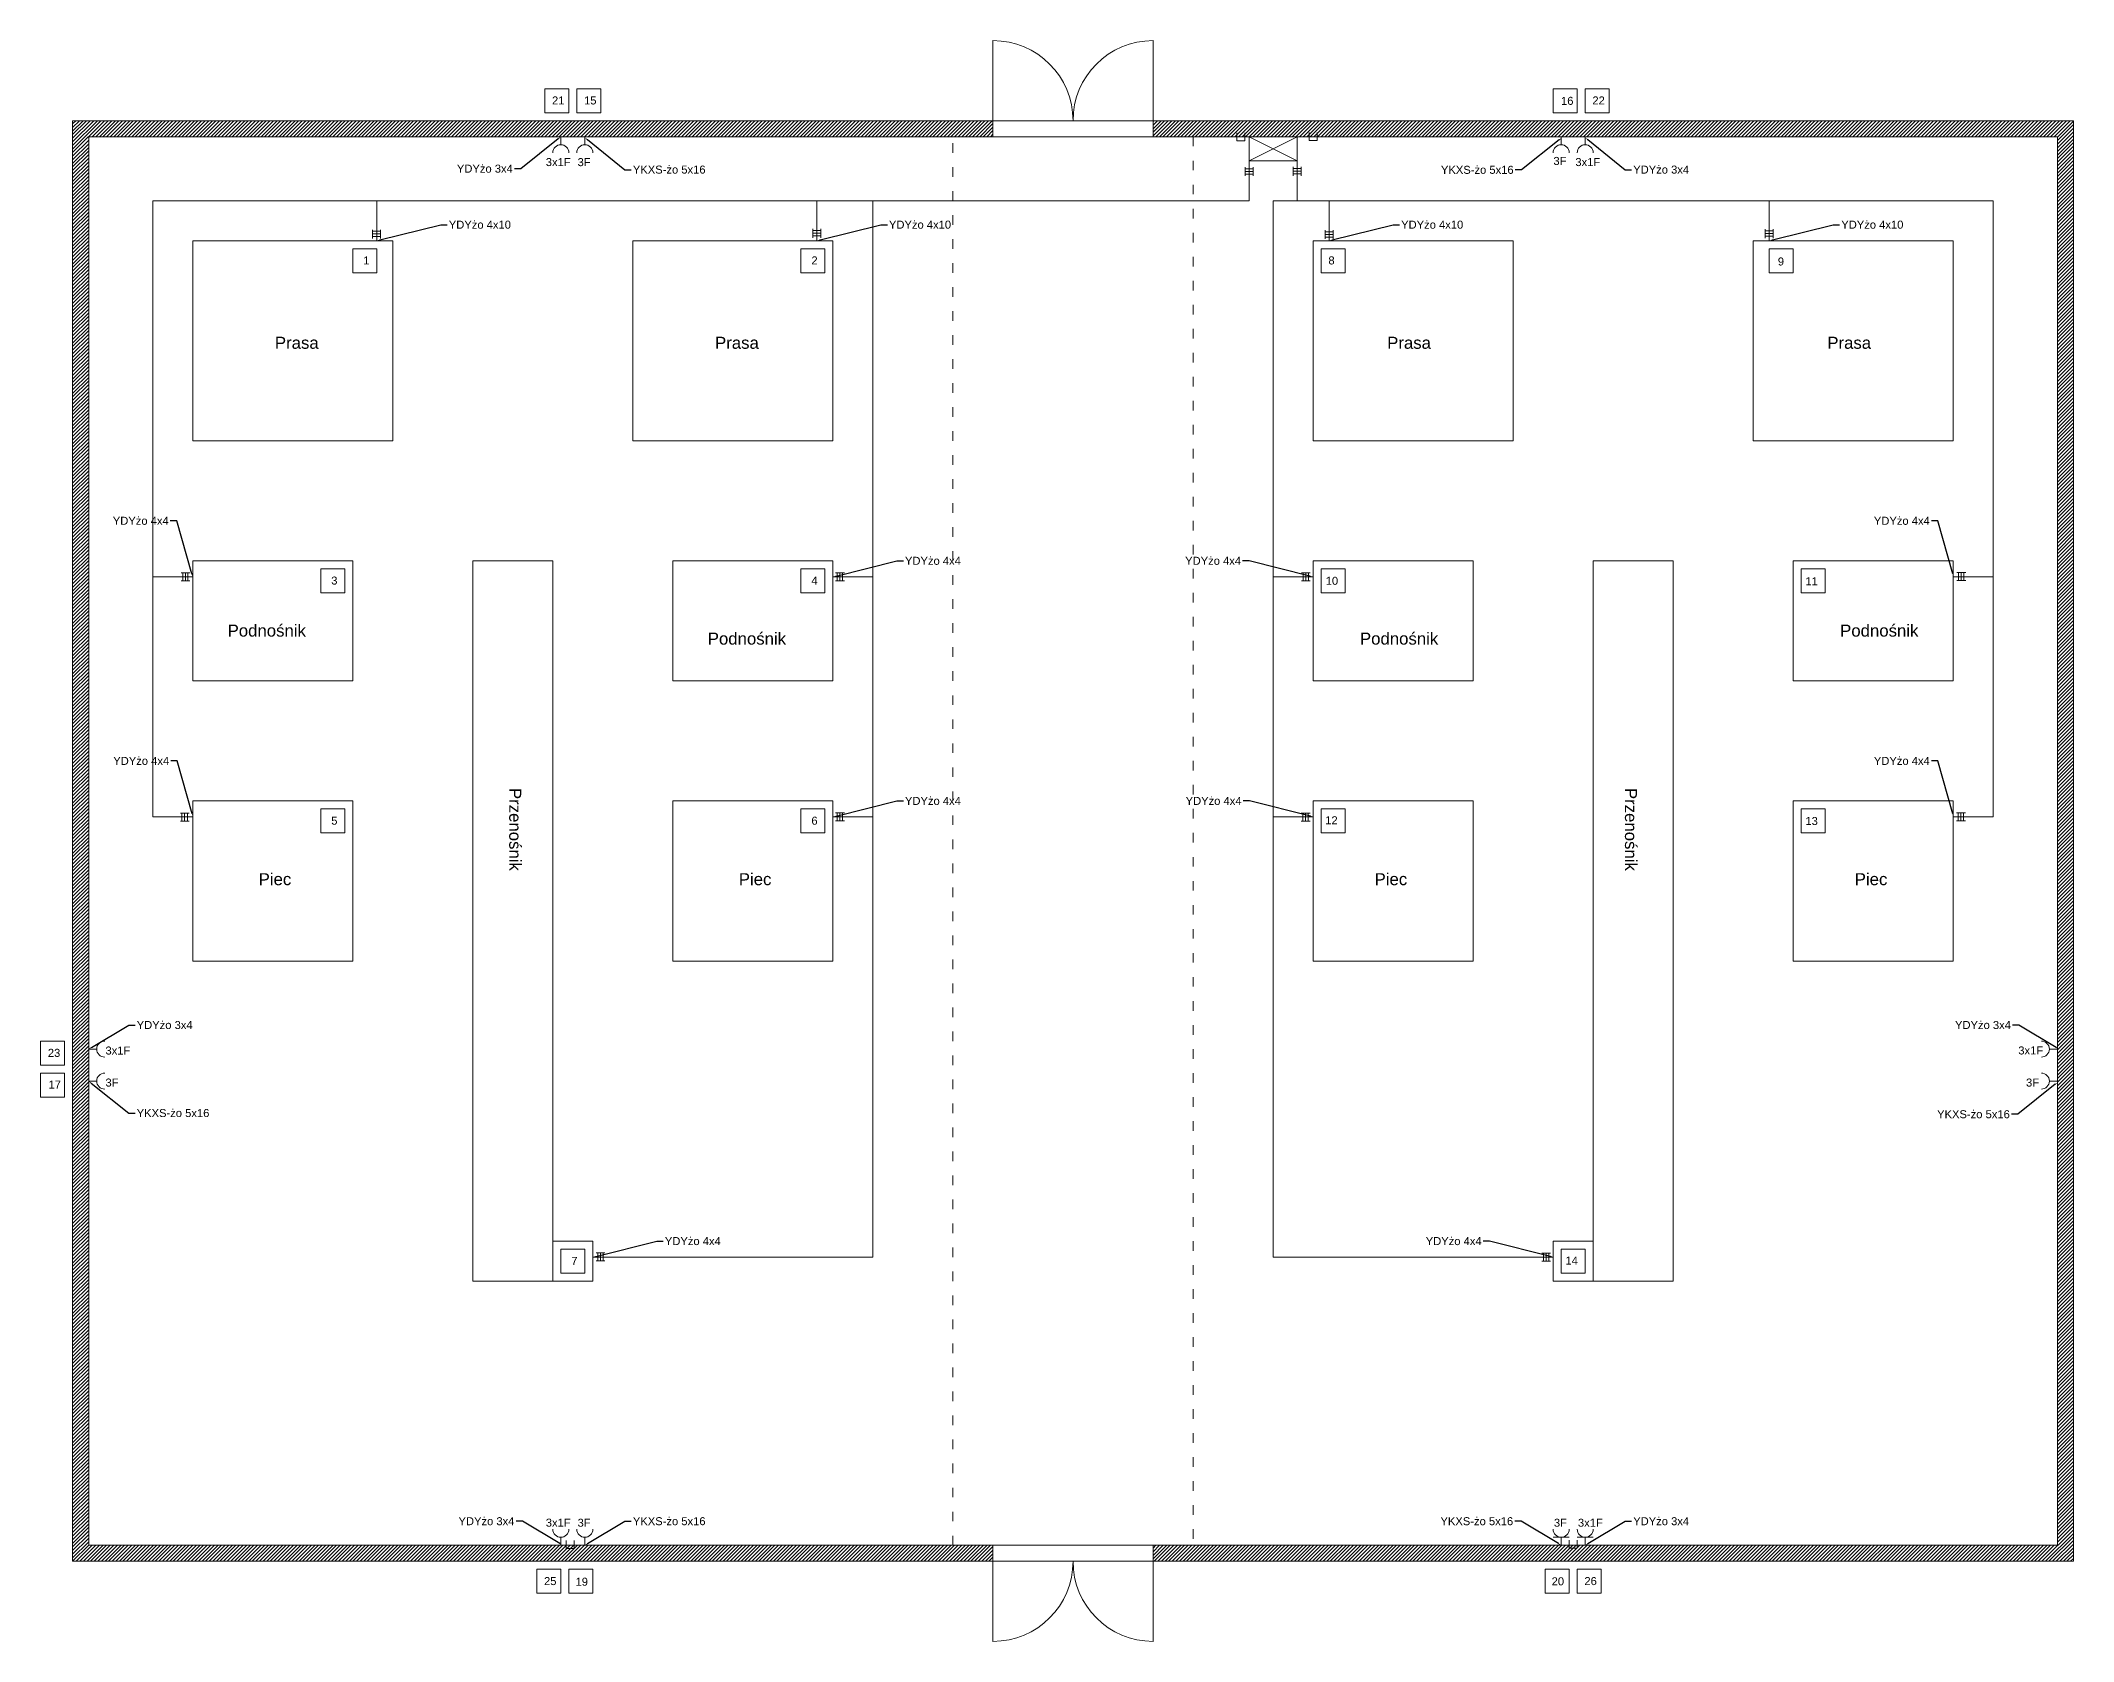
# Model space of a CAD drawing. Header units: millimetres. Extents: x -40 to 4550, y -750 to 1900.
# Drawn here: x -40 to 2500, y -100 to 1900 of the extents above; entities that cross this region are included whole.
import ezdxf
from ezdxf import colors
from ezdxf.entities.mleader import LeaderData, LeaderLine
from ezdxf.math import Vec2, Vec3

# ---------------------------------------------------------------- set-up
doc = ezdxf.new("R2010")
doc.units = ezdxf.units.MM
doc.linetypes.add('ACAD_ISO03W100', pattern=[30, 12, -18])
doc.layers.get('0').update_dxf_attribs({"lineweight": 9})
for name, color, linetype, lineweight in [('glowny-ciag-komunikacyjny', 7, 'ACAD_ISO03W100', 5), ('instalacja-siłowa', 150, 'Continuous', 5), ('instalacja-siłowa-gniazda', 1, 'Continuous', 5), ('oznaczenia przewodow', 250, 'Continuous', 5), ('oznaczenia urządzeń', 250, 'Continuous', 5)]:
    doc.layers.add(name, color=color, linetype=linetype, lineweight=lineweight)
doc.styles.get("Standard").update_dxf_attribs({"font": 'arial.ttf'})

msp = doc.modelspace()

# ---------------------------------------------------------------- hatches: boundary and pattern name
h = msp.add_hatch()
h.set_pattern_fill('ANSI31', color=256)
h.paths.add_polyline_path([(1150, 20), (27.8, 20), (0, 0), (1150, 0)])
h.paths.add_polyline_path([(2472.2, 20), (1350, 20), (1350, 0), (2500, 0)])
h.paths.add_polyline_path([(20, 458.6), (0, 458.6), (0, 0), (27.8, 20), (20, 20)])
h.paths.add_polyline_path([(20, 900), (0, 900), (0, 458.6), (20, 458.6)])
h.paths.add_polyline_path([(20, 1000), (20, 1400), (20, 1780), (27.8, 1780), (0, 1800), (0, 1400), (0, 1000), (0, 900), (20, 900)])
h.paths.add_polyline_path([(1150, 1800), (0, 1800), (27.8, 1780), (1150, 1780)])
h.paths.add_polyline_path([(2500, 1800), (1350, 1800), (1350, 1800), (1350, 1780), (2472.2, 1780)])
h.paths.add_polyline_path([(2500, 1800), (2472.2, 1780), (2480, 1780), (2480, 20), (2472.2, 20), (2500, 0)])

# ---------------------------------------------------------------- linework, layer by layer
for p, q in [((1150, 1800), (1150, 1900)), ((1350, 1800), (1350, 1900)), ((1150, 1780), (1150, 1800)), ((1350, 1780), (1350, 1800)), ((1470, 1780), (1530, 1750)), ((1470, 1750), (1530, 1780)), ((0, 1400), (0, 1000)), ((20, 1400), (20, 1000)), ((1150, 20), (1150, 0)), ((1350, 20), (1350, 0)), ((1150, 0), (1150, -100)), ((1350, 0), (1350, -100))]:
    msp.add_line(p, q)
for points in [[(0, 1000), (0, 0), (2500, 0), (2500, 1800), (0, 1800), (0, 1400)], [(20, 1000), (20, 20), (2480, 20), (2480, 1780), (20, 1780), (20, 1400)]]:
    msp.add_lwpolyline(points)
for points in [[(1530, 1780), (1470, 1780), (1470, 1750), (1530, 1750)], [(150, 1400), (400, 1400), (400, 1650), (150, 1650)], [(700, 1400), (950, 1400), (950, 1650), (700, 1650)], [(1800, 1400), (1550, 1400), (1550, 1650), (1800, 1650)], [(2350, 1400), (2100, 1400), (2100, 1650), (2350, 1650)], [(150, 1250), (350, 1250), (350, 1100), (150, 1100)], [(600, 1250), (600, 350), (500, 350), (500, 1250)], [(750, 1250), (950, 1250), (950, 1100), (750, 1100)], [(1750, 1250), (1550, 1250), (1550, 1100), (1750, 1100)], [(1900, 1250), (1900, 350), (2000, 350), (2000, 1250)], [(2350, 1250), (2150, 1250), (2150, 1100), (2350, 1100)], [(150, 750), (350, 750), (350, 950), (150, 950)], [(750, 750), (950, 750), (950, 950), (750, 950)], [(1750, 750), (1550, 750), (1550, 950), (1750, 950)], [(2350, 750), (2150, 750), (2150, 950), (2350, 950)], [(600, 400), (600, 350), (650, 350), (650, 400)], [(1900, 400), (1900, 350), (1850, 350), (1850, 400)]]:
    msp.add_lwpolyline(points, close=True)
for centre, start, end in [((1150, 1800), 0, 90), ((1150, 1800), 0, 90), ((1150, 1800), 0, 90), ((1350, 1800), 90, 180), ((1150, 0), 270, 0), ((1350, 0), 180, 270)]:
    msp.add_arc(centre, 100, start, end)
at = {"layer": 'glowny-ciag-komunikacyjny'}
for p, q in [((1100, 20), (1100, 1780)), ((1400, 1780), (1400, 20))]:
    msp.add_line(p, q, dxfattribs=at)
at = {"layer": 'instalacja-siłowa'}
for p, q in [((1465, 1742), (1465, 1731)), ((1465, 1740), (1475, 1740)), ((1465, 1736.7), (1475, 1736.7)), ((1465, 1733.3), (1475, 1733.3)), ((1470, 1750), (1470, 1700)), ((1475, 1742), (1475, 1731)), ((1525, 1742.3), (1525, 1731.3)), ((1525, 1740.3), (1535, 1740.3)), ((1525, 1736.9), (1535, 1736.9)), ((1525, 1733.6), (1535, 1733.6)), ((1530, 1750), (1530, 1700)), ((1535, 1742.3), (1535, 1731.3)), ((100, 1700), (100, 1230)), ((1470, 1700), (100, 1700)), ((380, 1700), (380, 1650)), ((930, 1700), (930, 1650)), ((1000, 1700), (1000, 930)), ((1500, 1700), (2400, 1700)), ((1500, 1700), (1500, 930)), ((1570, 1700), (1570, 1650)), ((2120, 1700), (2120, 1650)), ((2400, 1700), (2400, 1230)), ((374.8, 1663.8), (374.8, 1652.8)), ((374.8, 1661.8), (384.8, 1661.8)), ((374.8, 1658.5), (384.8, 1658.5)), ((374.8, 1655.1), (384.8, 1655.1)), ((384.8, 1663.8), (384.8, 1652.8)), ((924.9, 1664.8), (924.9, 1653.8)), ((924.9, 1662.8), (934.9, 1662.8)), ((924.9, 1659.4), (934.9, 1659.4)), ((924.9, 1656.1), (934.9, 1656.1)), ((934.9, 1664.8), (934.9, 1653.8)), ((1565.1, 1663.3), (1565.1, 1652.3)), ((1565.1, 1661.3), (1575.1, 1661.3)), ((1565.1, 1658), (1575.1, 1658)), ((1565.1, 1654.6), (1575.1, 1654.6)), ((1575.1, 1663.3), (1575.1, 1652.3)), ((2115.1, 1664.3), (2115.1, 1653.3)), ((2115.1, 1662.3), (2125.1, 1662.3)), ((2115.1, 1659), (2125.1, 1659)), ((2115.1, 1655.7), (2125.1, 1655.7)), ((2125.1, 1664.3), (2125.1, 1653.3)), ((100, 1230), (150, 1230)), ((100, 930), (100, 1230)), ((135.5, 1234.9), (146.5, 1234.9)), ((135.5, 1224.9), (146.5, 1224.9)), ((137.5, 1224.9), (137.5, 1234.9)), ((140.8, 1224.9), (140.8, 1234.9)), ((144.1, 1224.9), (144.1, 1234.9)), ((950, 1230), (1000, 1230)), ((953.3, 1235), (964.3, 1235)), ((953.3, 1225), (964.3, 1225)), ((955.3, 1225), (955.3, 1235)), ((958.6, 1225), (958.6, 1235)), ((962, 1225), (962, 1235)), ((1500, 1230), (1550, 1230)), ((1535.4, 1234.9), (1546.4, 1234.9)), ((1535.4, 1224.9), (1546.4, 1224.9)), ((1537.4, 1224.9), (1537.4, 1234.9)), ((1540.8, 1224.9), (1540.8, 1234.9)), ((1544.1, 1224.9), (1544.1, 1234.9)), ((2400, 1230), (2350, 1230)), ((2354.5, 1235.3), (2365.5, 1235.3)), ((2354.5, 1225.3), (2365.5, 1225.3)), ((2356.5, 1225.3), (2356.5, 1235.3)), ((2359.9, 1225.3), (2359.9, 1235.3)), ((2363.2, 1225.3), (2363.2, 1235.3)), ((2400, 930), (2400, 1230)), ((150, 930), (100, 930)), ((134.6, 934.6), (145.6, 934.6)), ((134.6, 924.6), (145.6, 924.6)), ((136.6, 924.6), (136.6, 934.6)), ((139.9, 924.6), (139.9, 934.6)), ((143.3, 924.6), (143.3, 934.6)), ((1000, 930), (950, 930)), ((953.4, 935.2), (964.4, 935.2)), ((953.4, 925.2), (964.4, 925.2)), ((955.4, 925.2), (955.4, 935.2)), ((958.8, 925.2), (958.8, 935.2)), ((962.1, 925.2), (962.1, 935.2)), ((1000, 930), (1000, 380)), ((1500, 930), (1550, 930)), ((1500, 380), (1500, 930)), ((1535.2, 934.9), (1546.2, 934.9)), ((1535.2, 924.9), (1546.2, 924.9)), ((1537.2, 924.9), (1537.2, 934.9)), ((1540.6, 924.9), (1540.6, 934.9)), ((1543.9, 924.9), (1543.9, 934.9)), ((2350, 930), (2400, 930)), ((2354.1, 935.1), (2365.1, 935.1)), ((2354.1, 925.1), (2365.1, 925.1)), ((2356.1, 925.1), (2356.1, 935.1)), ((2359.4, 925.1), (2359.4, 935.1)), ((2362.7, 925.1), (2362.7, 935.1)), ((654.1, 385.3), (665.1, 385.3)), ((656.1, 375.3), (656.1, 385.3)), ((659.4, 375.3), (659.4, 385.3)), ((662.7, 375.3), (662.7, 385.3)), ((1835.8, 385), (1846.8, 385)), ((1837.8, 375), (1837.8, 385)), ((1841.2, 375), (1841.2, 385)), ((1844.5, 375), (1844.5, 385)), ((1000, 380), (650, 380)), ((654.1, 375.3), (665.1, 375.3)), ((1850, 380), (1500, 380)), ((1835.8, 375), (1846.8, 375))]:
    msp.add_line(p, q, dxfattribs=at)
at = {"layer": 'instalacja-siłowa-gniazda'}
for p, q in [((20, 1780), (20, 20)), ((20, 1780), (610, 1780)), ((610, 1780), (610, 1770)), ((610, 1780), (640, 1780)), ((640, 1780), (640, 1770)), ((1470, 1780), (640, 1780)), ((1454.7, 1775), (1454.7, 1785)), ((1464.7, 1785), (1464.7, 1775)), ((1530, 1780), (1860, 1780)), ((1545.1, 1775.2), (1545.1, 1785.2)), ((1555.1, 1785.2), (1555.1, 1775.2)), ((1860, 1780), (1860, 1770)), ((1860, 1780), (1890, 1780)), ((1890, 1780), (1890, 1770)), ((1890, 1780), (2480, 1780)), ((2480, 1780), (2480, 620)), ((1464.7, 1775), (1454.7, 1775)), ((1555.1, 1775.2), (1545.1, 1775.2)), ((20, 640), (30, 640)), ((20, 640), (20, 620)), ((2480, 640), (2470, 640)), ((2480, 640), (2480, 600)), ((20, 620), (20, 600)), ((2480, 620), (2480, 20)), ((20, 600), (30, 600)), ((2480, 600), (2470, 600)), ((20, 30), (20, 20)), ((610, 20), (610, 30)), ((616.6, 15.9), (616.6, 25.9)), ((626.6, 25.9), (626.6, 15.9)), ((640, 20), (640, 30)), ((1850, 30), (1870, 30)), ((1860, 20), (1860, 30)), ((1869.8, 16.6), (1869.8, 26.6)), ((1879.8, 26.6), (1879.8, 16.6)), ((1880, 30), (1900, 30)), ((1890, 20), (1890, 30)), ((20, 20), (640, 20)), ((640, 20), (610, 20)), ((626.6, 15.9), (616.6, 15.9)), ((1860, 20), (1890, 20)), ((2480, 20), (1861, 20)), ((1879.8, 16.6), (1869.8, 16.6))]:
    msp.add_line(p, q, dxfattribs=at)
for centre, start, end in [((610, 1760), 0, 180), ((640, 1760), 0, 180), ((1860, 1760), 0, 180), ((1890, 1760), 0, 180), ((40, 640), 90, 270), ((2460, 640), 270, 90), ((40, 600), 90, 270), ((2460, 600), 270, 90), ((610, 40), 180, 0), ((640, 40), 180, 0), ((1860, 40), 180, 0), ((1890, 40), 180, 0)]:
    msp.add_arc(centre, 10, start, end, dxfattribs=at)
at = {"layer": 'oznaczenia urządzeń'}
for points in [[(620, 1840), (590, 1840), (590, 1810), (620, 1810)], [(660, 1840), (630, 1840), (630, 1810), (660, 1810)], [(1880, 1840), (1850, 1840), (1850, 1810), (1880, 1810)], [(1920, 1840), (1890, 1840), (1890, 1810), (1920, 1810)], [(380, 1640), (350, 1640), (350, 1610), (380, 1610)], [(940, 1640), (910, 1640), (910, 1610), (940, 1610)], [(1560, 1640), (1590, 1640), (1590, 1610), (1560, 1610)], [(2120, 1640), (2150, 1640), (2150, 1610), (2120, 1610)], [(340, 1240), (310, 1240), (310, 1210), (340, 1210)], [(940, 1240), (910, 1240), (910, 1210), (940, 1210)], [(1560, 1240), (1590, 1240), (1590, 1210), (1560, 1210)], [(2160, 1240), (2190, 1240), (2190, 1210), (2160, 1210)], [(340, 940), (310, 940), (310, 910), (340, 910)], [(940, 940), (910, 940), (910, 910), (940, 910)], [(1560, 940), (1590, 940), (1590, 910), (1560, 910)], [(2160, 940), (2190, 940), (2190, 910), (2160, 910)], [(-10, 650), (-40, 650), (-40, 620), (-10, 620)], [(-10, 610), (-40, 610), (-40, 580), (-10, 580)], [(640, 390), (610, 390), (610, 360), (640, 360)], [(1860, 390), (1890, 390), (1890, 360), (1860, 360)], [(610, -10), (580, -10), (580, -40), (610, -40)], [(650, -10), (620, -10), (620, -40), (650, -40)], [(1870, -10), (1840, -10), (1840, -40), (1870, -40)], [(1910, -10), (1880, -10), (1880, -40), (1910, -40)]]:
    msp.add_lwpolyline(points, close=True, dxfattribs=at)

# ---------------------------------------------------------------- texts
at = {"char_height": 15}
for s, insert, attachment_point in [('Prasa', (252.7, 1530), 1), ('Prasa', (802.7, 1530), 1), ('Prasa', (1697.3, 1530), 3), ('Prasa', (2247.3, 1530), 3), ('Podnośnik', (193.6, 1170.4), 1), ('Podnośnik', (2306.4, 1170.4), 3), ('Podnośnik', (793.6, 1160.4), 1), ('Podnośnik', (1706.4, 1160.4), 3), ('Piec', (232.4, 859.8), 1), ('Piec', (832.4, 859.8), 1), ('Piec', (1667.6, 859.8), 3), ('Piec', (2267.6, 859.8), 3)]:
    msp.add_mtext_dynamic_manual_height_columns(s, width=130, gutter_width=12.5, heights=[0], dxfattribs=dict(at, insert=insert, attachment_point=attachment_point))
at = {"char_height": 15, "rotation": 270}
for insert, attachment_point in [((560.5, 966.3), 1), ((1939.5, 966.3), 7)]:
    msp.add_mtext_dynamic_manual_height_columns('Przenośnik', width=130, gutter_width=12.5, heights=[0], dxfattribs=dict(at, insert=insert, attachment_point=attachment_point))
at = {"layer": 'instalacja-siłowa-gniazda', "char_height": 10}
for s, insert, attachment_point in [('3x1F', (591.2, 1753.3), 1), ('3F', (630.9, 1753.2), 1), ('3F', (1866.6, 1754.7), 3), ('3x1F', (1908.8, 1753.3), 3), ('3x1F', (41, 643.2), 1), ('3x1F', (2431.2, 643.3), 1), ('3F', (41, 603.2), 1), ('3F', (2440.9, 603.2), 1), ('3x1F', (591.2, 53.3), 1), ('3F', (630.9, 53.2), 1), ('3F', (1850.9, 53.2), 1), ('3x1F', (1880.9, 53.2), 1)]:
    msp.add_mtext_dynamic_manual_height_columns(s, width=90, gutter_width=12.5, heights=[0], dxfattribs=dict(at, insert=insert, attachment_point=attachment_point))
at = {"layer": 'oznaczenia urządzeń', "char_height": 10}
for s, heights, insert, attachment_point in [('21', [0], (599, 1830.3), 1), ('15', [0], (639, 1830.3), 1), ('16', [0], (1859.8, 1829.8), 1), ('22', [0], (1899, 1830.3), 1), ('1', [0], (363.1, 1630.4), 1), ('2', [0], (923.1, 1630.4), 1), ('8', [0], (1576.9, 1630.4), 3), ('9', [0], (2138.5, 1629.1), 3), ('3', [0], (323.1, 1230.4), 1), ('4', [0], (923.1, 1230.4), 1), ('10', [0], (1581.3, 1230.1), 3), ('11', [0], (2180.7, 1229.6), 3), ('5', [0], (323.1, 930.4), 1), ('6', [0], (923.1, 930.4), 1), ('12', [0], (1580.7, 930.9), 3), ('13', [0], (2180.7, 930), 3), ('23', [0], (-31, 640.3), 1), ('17', [0], (-30.2, 600.6), 1), ('7', [0], (623.1, 380.4), 1), ('14', [0], (1880.9, 380.8), 3), ('25', [0], (589, -19.7), 1), ('19', [0], (628.4, -20.5), 1), ('20', [0], (1848.1, -20), 1), ('26', [10.2], (1889, -19.7), 1)]:
    msp.add_mtext_dynamic_manual_height_columns(s, width=10, gutter_width=12.5, heights=heights, dxfattribs=dict(at, insert=insert, attachment_point=attachment_point))

# ---------------------------------------------------------------- leaders
at = {"layer": 'oznaczenia przewodow'}
ml = msp.add_multileader_mtext('Standard', dxfattribs=at)
ml.set_content('YDYżo 3x4', color=256)
ml.set_leader_properties()
ml.build(insert=Vec2(0, 0))
ctx = ml.context
ctx.base_point, ctx.char_height, ctx.plane_origin = Vec3(478.8, 1740), 10, Vec3(610, 1780)
ctx.text_align_type = 2
notes = []
notes.append((ctx, [(0, (1, 1, 0), (560, 1740), (-1, 0), 8, [(0, [(610, 1780)], 0, [])])]))
ctx.mtext.insert, ctx.mtext.alignment, ctx.mtext.flow_direction = Vec3(550, 1745.1), 3, 5
ml = msp.add_multileader_mtext('Standard', dxfattribs=at)
ml.set_content('YKXS-żo 5x16', color=256)
ml.set_leader_properties()
ml.build(insert=Vec2(0, 0))
ctx = ml.context
ctx.base_point, ctx.char_height, ctx.plane_origin = Vec3(698, 1738.8), 10, Vec3(640, 1778.8)
notes.append((ctx, [(0, (1, 1, 0), (690, 1738.8), (1, 0), 8, [(0, [(640, 1778.8)], 0, [])])]))
ctx.mtext.insert, ctx.mtext.flow_direction = Vec3(700, 1743.9), 5
ml = msp.add_multileader_mtext('Standard', dxfattribs=at)
ml.set_content('YKXS-żo 5x16', color=256)
ml.set_leader_properties()
ml.build(insert=Vec2(0, 0))
ctx = ml.context
ctx.base_point, ctx.char_height, ctx.plane_origin = Vec3(1708.4, 1738.5), 10, Vec3(1860.6, 1778.5)
ctx.text_align_type = 2
notes.append((ctx, [(0, (1, 1, 0), (1810.6, 1738.5), (-1, 0), 8, [(0, [(1860.6, 1778.5)], 0, [])])]))
ctx.mtext.insert, ctx.mtext.alignment, ctx.mtext.flow_direction = Vec3(1800.6, 1743.6), 3, 5
ml = msp.add_multileader_mtext('Standard', dxfattribs=at)
ml.set_content('YDYżo 3x4', color=256)
ml.set_leader_properties()
ml.build(insert=Vec2(0, 0))
ctx = ml.context
ctx.base_point, ctx.char_height, ctx.plane_origin = Vec3(1948, 1738.8), 10, Vec3(1890, 1778.8)
notes.append((ctx, [(0, (1, 1, 0), (1940, 1738.8), (1, 0), 8, [(0, [(1890, 1778.8)], 0, [])])]))
ctx.mtext.insert, ctx.mtext.flow_direction = Vec3(1950, 1743.9), 5
ml = msp.add_multileader_mtext('Standard', dxfattribs=at)
ml.set_content('YDYżo 4x10', color=256)
ml.set_leader_properties()
ml.build(insert=Vec2(0, 0))
ctx = ml.context
ctx.base_point, ctx.char_height, ctx.plane_origin = Vec3(468, 1670), 10, Vec3(380, 1650)
notes.append((ctx, [(0, (1, 1, 0), (460, 1670), (1, 0), 8, [(0, [(380, 1650)], 0, [])])]))
ctx.mtext.insert, ctx.mtext.flow_direction = Vec3(470, 1675.1), 5
ml = msp.add_multileader_mtext('Standard', dxfattribs=at)
ml.set_content('YDYżo 4x10', color=256)
ml.set_leader_properties()
ml.build(insert=Vec2(0, 0))
ctx = ml.context
ctx.base_point, ctx.char_height, ctx.plane_origin = Vec3(1018, 1670), 10, Vec3(930, 1650)
notes.append((ctx, [(0, (1, 1, 0), (1010, 1670), (1, 0), 8, [(0, [(930, 1650)], 0, [])])]))
ctx.mtext.insert, ctx.mtext.flow_direction = Vec3(1020, 1675.1), 5
ml = msp.add_multileader_mtext('Standard', dxfattribs=at)
ml.set_content('YDYżo 4x10', color=256)
ml.set_leader_properties()
ml.build(insert=Vec2(0, 0))
ctx = ml.context
ctx.base_point, ctx.char_height, ctx.plane_origin = Vec3(1658, 1670), 10, Vec3(1570, 1650)
notes.append((ctx, [(0, (1, 1, 0), (1650, 1670), (1, 0), 8, [(0, [(1570, 1650)], 0, [])])]))
ctx.mtext.insert, ctx.mtext.flow_direction = Vec3(1660, 1675.1), 5
ml = msp.add_multileader_mtext('Standard', dxfattribs=at)
ml.set_content('YDYżo 4x10', color=256)
ml.set_leader_properties()
ml.build(insert=Vec2(0, 0))
ctx = ml.context
ctx.base_point, ctx.char_height, ctx.plane_origin = Vec3(2208, 1670), 10, Vec3(2120, 1650)
notes.append((ctx, [(0, (1, 1, 0), (2200, 1670), (1, 0), 8, [(0, [(2120, 1650)], 0, [])])]))
ctx.mtext.insert, ctx.mtext.flow_direction = Vec3(2210, 1675.1), 5
ml = msp.add_multileader_mtext('Standard', dxfattribs=at)
ml.set_content('YDYżo 4x4', color=256)
ml.set_leader_properties()
ml.build(insert=Vec2(0, 0))
ctx = ml.context
ctx.base_point, ctx.char_height, ctx.plane_origin = Vec3(48.8, 1300), 10, Vec3(150, 1230)
ctx.text_align_type = 2
notes.append((ctx, [(0, (1, 1, 0), (130, 1300), (-1, 0), 8, [(0, [(150, 1230)], 0, [])])]))
ctx.mtext.insert, ctx.mtext.alignment, ctx.mtext.flow_direction = Vec3(120, 1305.1), 3, 5
ml = msp.add_multileader_mtext('Standard', dxfattribs=at)
ml.set_content('YDYżo 4x4', color=256)
ml.set_leader_properties()
ml.build(insert=Vec2(0, 0))
ctx = ml.context
ctx.base_point, ctx.char_height, ctx.plane_origin = Vec3(2249.4, 1300), 10, Vec3(2350.6, 1230)
ctx.text_align_type = 2
notes.append((ctx, [(0, (1, 1, 0), (2330.6, 1300), (-1, 0), 8, [(0, [(2350.6, 1230)], 0, [])])]))
ctx.mtext.insert, ctx.mtext.alignment, ctx.mtext.flow_direction = Vec3(2320.6, 1305.1), 3, 5
ml = msp.add_multileader_mtext('Standard', dxfattribs=at)
ml.set_content('YDYżo 4x4', color=256)
ml.set_leader_properties()
ml.build(insert=Vec2(0, 0))
ctx = ml.context
ctx.base_point, ctx.char_height, ctx.plane_origin = Vec3(1038, 1250), 10, Vec3(950, 1230)
notes.append((ctx, [(0, (1, 1, 0), (1030, 1250), (1, 0), 8, [(0, [(950, 1230)], 0, [])])]))
ctx.mtext.insert, ctx.mtext.flow_direction = Vec3(1040, 1255.1), 5
ml = msp.add_multileader_mtext('Standard', dxfattribs=at)
ml.set_content('YDYżo 4x4', color=256)
ml.set_leader_properties()
ml.build(insert=Vec2(0, 0))
ctx = ml.context
ctx.base_point, ctx.char_height, ctx.plane_origin = Vec3(1388.8, 1250), 10, Vec3(1550, 1230)
ctx.text_align_type = 2
notes.append((ctx, [(0, (1, 1, 0), (1470, 1250), (-1, 0), 8, [(0, [(1550, 1230)], 0, [])])]))
ctx.mtext.insert, ctx.mtext.alignment, ctx.mtext.flow_direction = Vec3(1460, 1255.1), 3, 5
ml = msp.add_multileader_mtext('Standard', dxfattribs=at)
ml.set_content('YDYżo 4x4', color=256)
ml.set_leader_properties()
ml.build(insert=Vec2(0, 0))
ctx = ml.context
ctx.base_point, ctx.char_height, ctx.plane_origin = Vec3(49.4, 1000), 10, Vec3(150.6, 930)
ctx.text_align_type = 2
notes.append((ctx, [(0, (1, 1, 0), (130.6, 1000), (-1, 0), 8, [(0, [(150.6, 930)], 0, [])])]))
ctx.mtext.insert, ctx.mtext.alignment, ctx.mtext.flow_direction = Vec3(120.6, 1005.1), 3, 5
ml = msp.add_multileader_mtext('Standard', dxfattribs=at)
ml.set_content('YDYżo 4x4', color=256)
ml.set_leader_properties()
ml.build(insert=Vec2(0, 0))
ctx = ml.context
ctx.base_point, ctx.char_height, ctx.plane_origin = Vec3(2249.4, 1000), 10, Vec3(2350.6, 930)
ctx.text_align_type = 2
notes.append((ctx, [(0, (1, 1, 0), (2330.6, 1000), (-1, 0), 8, [(0, [(2350.6, 930)], 0, [])])]))
ctx.mtext.insert, ctx.mtext.alignment, ctx.mtext.flow_direction = Vec3(2320.6, 1005.1), 3, 5
ml = msp.add_multileader_mtext('Standard', dxfattribs=at)
ml.set_content('YDYżo 4x4', color=256)
ml.set_leader_properties()
ml.build(insert=Vec2(0, 0))
ctx = ml.context
ctx.base_point, ctx.char_height, ctx.plane_origin = Vec3(1038, 950), 10, Vec3(950, 930)
notes.append((ctx, [(0, (1, 1, 0), (1030, 950), (1, 0), 8, [(0, [(950, 930)], 0, [])])]))
ctx.mtext.insert, ctx.mtext.flow_direction = Vec3(1040, 955.1), 5
ml = msp.add_multileader_mtext('Standard', dxfattribs=at)
ml.set_content('YDYżo 4x4', color=256)
ml.set_leader_properties()
ml.build(insert=Vec2(0, 0))
ctx = ml.context
ctx.base_point, ctx.char_height, ctx.plane_origin = Vec3(1389.4, 950), 10, Vec3(1550.6, 930)
ctx.text_align_type = 2
notes.append((ctx, [(0, (1, 1, 0), (1470.6, 950), (-1, 0), 8, [(0, [(1550.6, 930)], 0, [])])]))
ctx.mtext.insert, ctx.mtext.alignment, ctx.mtext.flow_direction = Vec3(1460.6, 955.1), 3, 5
ml = msp.add_multileader_mtext('Standard', dxfattribs=at)
ml.set_content('YDYżo 3x4', color=256)
ml.set_leader_properties()
ml.build(insert=Vec2(0, 0))
ctx = ml.context
ctx.base_point, ctx.char_height, ctx.plane_origin = Vec3(78, 670), 10, Vec3(20, 640)
notes.append((ctx, [(0, (1, 1, 0), (70, 670), (1, 0), 8, [(0, [(20, 640)], 0, [])])]))
ctx.mtext.insert, ctx.mtext.flow_direction = Vec3(80, 675.1), 5
ml = msp.add_multileader_mtext('Standard', dxfattribs=at)
ml.set_content('YDYżo 3x4', color=256)
ml.set_leader_properties()
ml.build(insert=Vec2(0, 0))
ctx = ml.context
ctx.base_point, ctx.char_height, ctx.plane_origin = Vec3(2350.9, 670), 10, Vec3(2482, 640)
ctx.text_align_type = 2
notes.append((ctx, [(0, (1, 1, 0), (2432, 670), (-1, 0), 8, [(0, [(2482, 640)], 0, [])])]))
ctx.mtext.insert, ctx.mtext.alignment, ctx.mtext.flow_direction = Vec3(2422, 675.1), 3, 5
ml = msp.add_multileader_mtext('Standard', dxfattribs=at)
ml.set_content('YKXS-żo 5x16', color=256)
ml.set_leader_properties()
ml.build(insert=Vec2(0, 0))
ctx = ml.context
ctx.base_point, ctx.char_height, ctx.plane_origin = Vec3(78, 560), 10, Vec3(20, 600)
notes.append((ctx, [(0, (1, 1, 0), (70, 560), (1, 0), 8, [(0, [(20, 600)], 0, [])])]))
ctx.mtext.insert, ctx.mtext.flow_direction = Vec3(80, 565.1), 5
ml = msp.add_multileader_mtext('Standard', dxfattribs=at)
ml.set_content('YKXS-żo 5x16', color=256)
ml.set_leader_properties()
ml.build(insert=Vec2(0, 0))
ctx = ml.context
ctx.base_point, ctx.char_height, ctx.plane_origin = Vec3(2328.4, 558.5), 10, Vec3(2480.6, 598.5)
ctx.text_align_type = 2
notes.append((ctx, [(0, (1, 1, 0), (2430.6, 558.5), (-1, 0), 8, [(0, [(2480.6, 598.5)], 0, [])])]))
ctx.mtext.insert, ctx.mtext.alignment, ctx.mtext.flow_direction = Vec3(2420.6, 563.6), 3, 5
ml = msp.add_multileader_mtext('Standard', dxfattribs=at)
ml.set_content('YDYżo 4x4', color=256)
ml.set_leader_properties()
ml.build(insert=Vec2(0, 0))
ctx = ml.context
ctx.base_point, ctx.char_height, ctx.plane_origin = Vec3(738, 400), 10, Vec3(650, 380)
notes.append((ctx, [(0, (1, 1, 0), (730, 400), (1, 0), 8, [(0, [(650, 380)], 0, [])])]))
ctx.mtext.insert, ctx.mtext.flow_direction = Vec3(740, 405.1), 5
ml = msp.add_multileader_mtext('Standard', dxfattribs=at)
ml.set_content('YDYżo 4x4', color=256)
ml.set_leader_properties()
ml.build(insert=Vec2(0, 0))
ctx = ml.context
ctx.base_point, ctx.char_height, ctx.plane_origin = Vec3(1689.4, 400), 10, Vec3(1850.6, 380)
ctx.text_align_type = 2
notes.append((ctx, [(0, (1, 1, 0), (1770.6, 400), (-1, 0), 8, [(0, [(1850.6, 380)], 0, [])])]))
ctx.mtext.insert, ctx.mtext.alignment, ctx.mtext.flow_direction = Vec3(1760.6, 405.1), 3, 5
ml = msp.add_multileader_mtext('Standard', dxfattribs=at)
ml.set_content('YDYżo 3x4', color=256)
ml.set_leader_properties()
ml.build(insert=Vec2(0, 0))
ctx = ml.context
ctx.base_point, ctx.char_height, ctx.plane_origin = Vec3(480.9, 50), 10, Vec3(612, 20)
ctx.text_align_type = 2
notes.append((ctx, [(0, (1, 1, 0), (562, 50), (-1, 0), 8, [(0, [(612, 20)], 0, [])])]))
ctx.mtext.insert, ctx.mtext.alignment, ctx.mtext.flow_direction = Vec3(552, 55.1), 3, 5
ml = msp.add_multileader_mtext('Standard', dxfattribs=at)
ml.set_content('YKXS-żo 5x16', color=256)
ml.set_leader_properties()
ml.build(insert=Vec2(0, 0))
ctx = ml.context
ctx.base_point, ctx.char_height, ctx.plane_origin = Vec3(698, 50), 10, Vec3(640, 20)
notes.append((ctx, [(0, (1, 1, 0), (690, 50), (1, 0), 8, [(0, [(640, 20)], 0, [])])]))
ctx.mtext.insert, ctx.mtext.flow_direction = Vec3(700, 55.1), 5
ml = msp.add_multileader_mtext('Standard', dxfattribs=at)
ml.set_content('YKXS-żo 5x16', color=256)
ml.set_leader_properties()
ml.build(insert=Vec2(0, 0))
ctx = ml.context
ctx.base_point, ctx.char_height, ctx.plane_origin = Vec3(1707.8, 50), 10, Vec3(1860, 20)
ctx.text_align_type = 2
notes.append((ctx, [(0, (1, 1, 0), (1810, 50), (-1, 0), 8, [(0, [(1860, 20)], 0, [])])]))
ctx.mtext.insert, ctx.mtext.alignment, ctx.mtext.flow_direction = Vec3(1800, 55.1), 3, 5
ml = msp.add_multileader_mtext('Standard', dxfattribs=at)
ml.set_content('YDYżo 3x4', color=256)
ml.set_leader_properties()
ml.build(insert=Vec2(0, 0))
ctx = ml.context
ctx.base_point, ctx.char_height, ctx.plane_origin = Vec3(1948, 50), 10, Vec3(1890, 20)
notes.append((ctx, [(0, (1, 1, 0), (1940, 50), (1, 0), 8, [(0, [(1890, 20)], 0, [])])]))
ctx.mtext.insert, ctx.mtext.flow_direction = Vec3(1950, 55.1), 5
for ctx, leaders in notes:
    for number, flags, end, landing, length, lines in leaders:
        leader = LeaderData()
        leader.index, (leader.has_last_leader_line, leader.has_dogleg_vector, leader.attachment_direction) = number, flags
        leader.last_leader_point, leader.dogleg_vector, leader.dogleg_length = Vec3(end), Vec3(landing), length
        for number, points, colour, breaks in lines:
            line = LeaderLine()
            line.index, line.vertices, line.color, line.breaks = number, Vec3.list(points), colors.encode_raw_color(colour), breaks
            leader.lines.append(line)
        ctx.leaders.append(leader)

doc.saveas('drawing.dxf')
